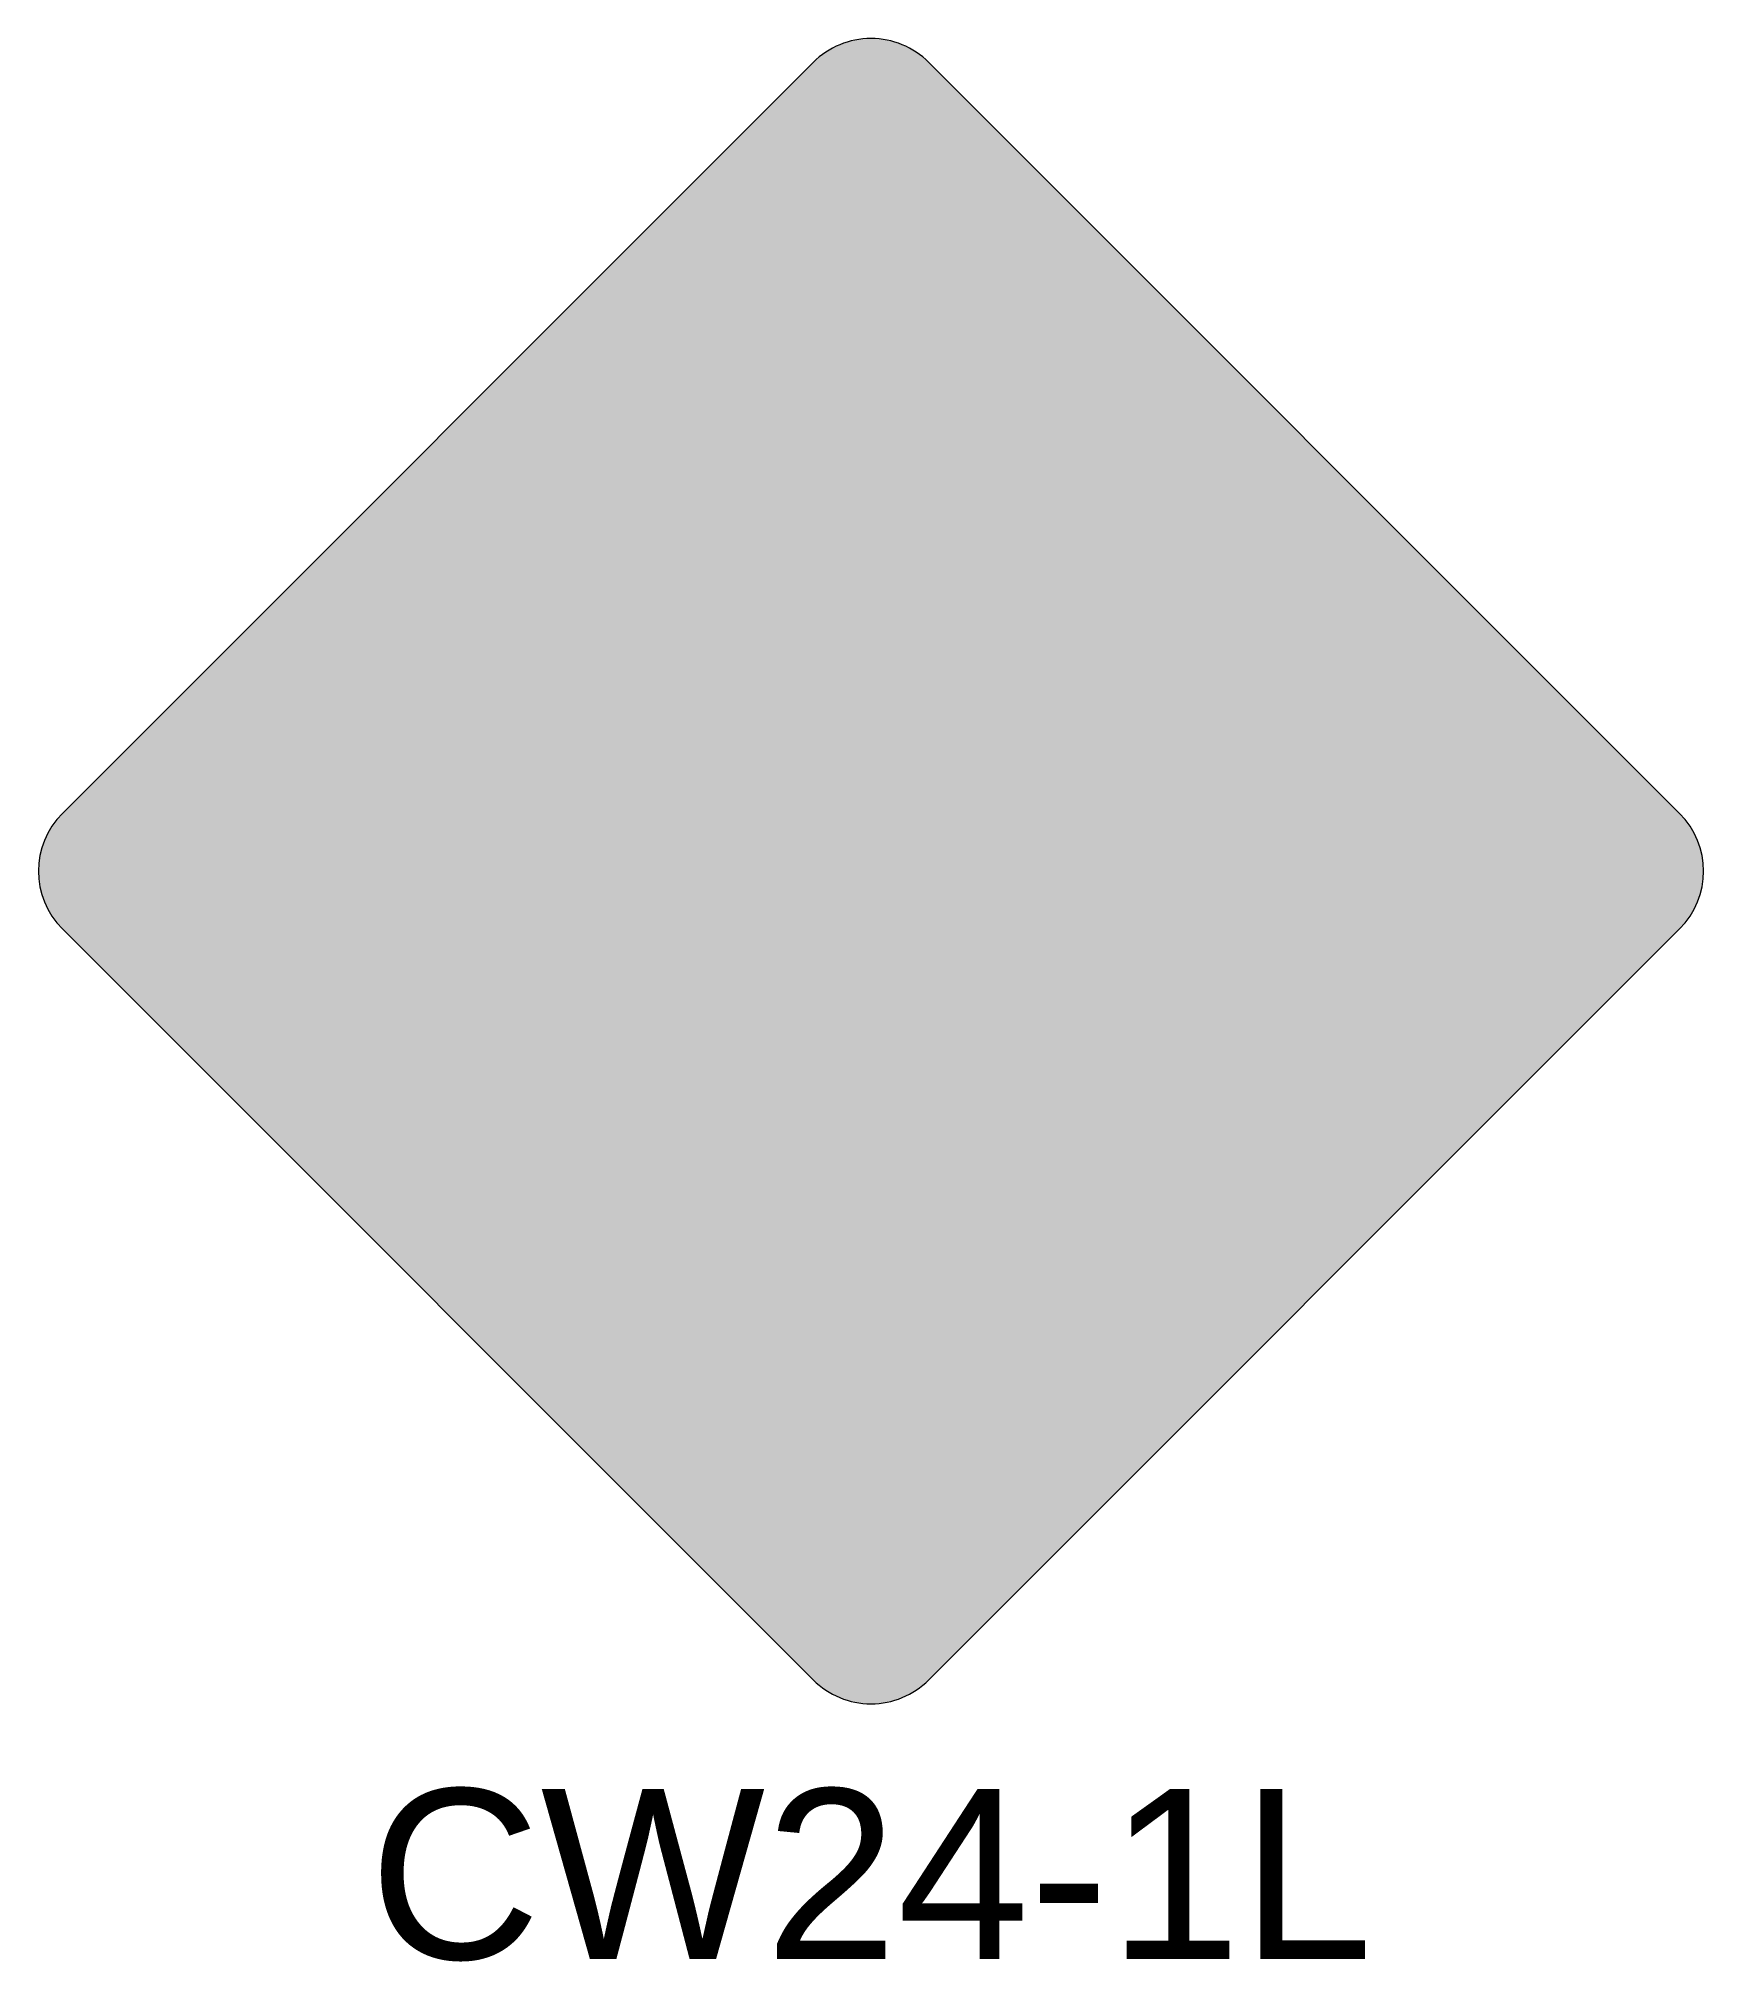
# Model space of a CAD drawing. Extents: x -0.49 to 0.49, y -0.64 to 0.49.
import ezdxf
from ezdxf.enums import TextEntityAlignment as Align

# ---------------------------------------------------------------- set-up
doc = ezdxf.new("R2010")
doc.units = 0
doc.header["$LTSCALE"] = 0.01
doc.header["$MEASUREMENT"] = 0
for name, color, linetype, lineweight in [('C-TRAF-CTRL-MTCD-IDEN', 7, 'Continuous', 20), ('C-TRAF-CTRL-MTCD-PATT-BLCK', 250, 'Continuous', 20), ('C-TRAF-CTRL-MTCD-PATT-ORNG', 30, 'Continuous', 20)]:
    doc.layers.add(name, color=color, linetype=linetype, lineweight=lineweight)
doc.styles.add('COA', font='arial.ttf')

msp = doc.modelspace()

# ---------------------------------------------------------------- hatches: boundary and pattern name
at = {"layer": 'C-TRAF-CTRL-MTCD-PATT-BLCK', "lineweight": 0}
h = msp.add_hatch(color=256, dxfattribs=at)
h.paths.add_polyline_path([(0.02545584408543659, -0.4666904755579622), (0.4666904755172318, -0.02545584410232507, 0.414213562373095), (0.4666904755410738, 0.02545584417648492), (0.02545584408543659, 0.4666904755844385, 0.414213562373095), (-0.0254558441456898, 0.4666904755844385), (-0.466690475601327, 0.0254558441288011, 0.414213562373095), (-0.466690475601327, -0.02545584410232507), (-0.0254558441456898, -0.4666904755579622, 0.414213562373095)])
h.paths.add_polyline_path([(0.0113137084656792, -0.4525483399382049), (0.4525483398974747, -0.01131370848256779, 0.414213562373095), (0.4525483399213164, 0.01131370855672763), (0.0113137084656792, 0.4525483399646808, 0.414213562373095), (-0.01131370852593241, 0.4525483399646808), (-0.4525483399815698, 0.01131370850904396, 0.414213562373095), (-0.4525483399815698, -0.01131370848256779), (-0.01131370852593241, -0.4525483399382049, 0.414213562373095)], flags=16)
h = msp.add_hatch(color=256, dxfattribs=at)
h.dxf.hatch_style = 1
edge = h.paths.add_edge_path()
edge.add_arc((0.1001817586576272, 0.2098637999635001), 0.0103715999940713, 253.6993009340464, 394.0279810995073)
edge.add_arc((0.1001810012590146, 0.2098641335157367), 0.01037204106763948, 34.02411273965843, 34.02632896205927)
edge.add_line((0.108777146856314, 0.2156680560495779), (0.03449495867122808, 0.325679999983403))
edge.add_line((0.03449495867122808, 0.3256799999834031), (-0.03978722932263212, 0.2156680563125045))
edge.add_arc((-0.0311918413120804, 0.209863799971707), 0.01037160000779168, 145.969800836057, 286.300699163615)
edge.add_line((-0.0282807569973769, 0.1999091189203467), (0.005684958659282712, 0.2098418391915004))
edge.add_line((0.005684958659282715, 0.2098418391915004), (0.00568495868318213, 0.1781414777829926))
edge.add_arc((-0.01064960420998788, 0.1777200011223139), 0.01633999961708762, -3.972972990595736e-06, 1.4780607740715936, ccw=False)
edge.add_line((0.005690395407099698, 0.1777199999892745), (0.005684958683182131, 0.1772985221955564))
edge.add_arc((-0.01064960457951412, 0.1777200000290291), 0.01634000001674219, 303.8322593423948, 358.52193514834744, ccw=False)
edge.add_line((-0.001552090647975694, 0.1641468338246169), (-0.1017676017725371, 0.09697658640560176))
edge.add_arc((-0.06058960458915066, 0.03554000001525433), 0.07395999999549491, 123.8320506959562, 180.0000000093958)
edge.add_line((-0.1345496045846456, 0.03554000000312579), (-0.1345044837798099, -0.09367759584421576))
edge.add_arc((-0.06111361218584842, -0.08452000002099506), 0.07395999996337756, 187.1125148217154, 240.4897930679292)
edge.add_line((-0.0975447255296611, -0.1488850182771339), (-0.001544665434307327, -0.2141118135475818))
edge.add_arc((-0.01064960459203083, -0.2276799999924336), 0.01634000001432393, 2.0046275347701226, 56.13639113760189, ccw=False)
edge.add_line((0.005680395425236419, -0.2271084233097759), (0.005690395454898531, -0.2276800000025083))
edge.add_arc((-0.01064960470273342, -0.2276799991024383), 0.01634000015763198, 357.99536920560115, 359.99999684392856, ccw=False)
edge.add_line((0.005680395425236419, -0.2282515767191432), (0.005680395425236419, -0.3016400000000001))
edge.add_line((0.005680395425236419, -0.3016400000000001), (0.06330039542522772, -0.3016400000000001))
edge.add_line((0.06330039542522772, -0.3016400000000001), (0.06330039542522772, -0.2288961824380082))
edge.add_line((0.06330039542522772, -0.2288961824380082), (0.06330039544912713, -0.2264638175670078))
edge.add_arc((-0.01064960457101947, -0.227680000024764), 0.07396000001859274, 0.9422020366555283, 56.1363948672767)
edge.add_line((0.03056222127727077, -0.1662661008406182), (-0.06959036305754807, -0.09818070278721433))
edge.add_arc((-0.06076071822728106, -0.08443177649915154), 0.01634000005823884, 188.3498379570771, 237.2911742712722, ccw=False)
edge.add_line((-0.07692751180865909, -0.08680462019403731), (-0.07692751176086025, 0.03527848819285205))
edge.add_arc((-0.06058960398022523, 0.03554000129808337), 0.01634000060442907, 180.0000045407344, 180.9170279311051, ccw=False)
edge.add_line((-0.07692960458465425, 0.03554000000312579), (-0.07692751176086027, 0.035801511765595))
edge.add_arc((-0.06058960456040673, 0.03553999997974647), 0.01634000000320591, 123.8322861701827, 179.082976662124, ccw=False)
edge.add_line((-0.0696871248398151, 0.04911316191315471), (0.03052864512399972, 0.1162835828398041))
edge.add_arc((-0.01064960459699703, 0.1777199999815721), 0.0739600000088027, 303.8322862060244, 359.3052770881249)
edge.add_line((0.06330495865927402, 0.1768232420006756), (0.06330495865927402, 0.1786167579778734))
edge.add_line((0.06330495865927402, 0.1786167579778734), (0.06330495865927402, 0.2098418391915004))
edge.add_line((0.06330495865927402, 0.2098418391915004), (0.09727067436374258, 0.1999091189203467))
at = {"layer": 'C-TRAF-CTRL-MTCD-PATT-ORNG', "lineweight": 0}
h = msp.add_hatch(color=256, dxfattribs=at)
h.dxf.hatch_style = 1
edge = h.paths.add_edge_path()
edge.add_line((-0.4751757568415279, 0.03394112538172969), (-0.03394112530378168, 0.4751757569433176))
edge.add_arc((1.844500044967389e-10, 0.4412346314563576), 0.04799999998676521, 44.99999999892668, 135.0000000010733, ccw=False)
edge.add_line((0.03394112567268192, 0.4751757569433177), (0.4751757570196932, 0.03394112559630647))
edge.add_arc((0.4412346315308258, 1.080748290860356e-10), 0.0479999999881139, -44.9999999994634, 44.999999999463284, ccw=False)
edge.add_line((0.4751757570196932, -0.03394112538015691), (0.033941125481947, -0.4751757569417449))
edge.add_arc((-6.284786024934874e-12, -0.4412346314535131), 0.04799999998766434, 225, 315, ccw=False)
edge.add_line((-0.03394112549451649, -0.4751757569417447), (-0.4751757568415279, -0.03394112559473345))
edge.add_arc((-0.4412346313526604, -1.065019006318835e-10), 0.04799999998811386, 135.0000000005366, 224.9999999994634, ccw=False)

# ---------------------------------------------------------------- linework, layer by layer
at = {"layer": 'C-TRAF-CTRL-MTCD-PATT-BLCK', "lineweight": 0, "flags": 128}
msp.add_lwpolyline([(0.03394112548113274, -0.4751757569420821), (0.4751757569129282, -0.03394112548644479, 0.414213562373095), (0.4751757569367699, 0.03394112553607392), (0.03394112548113274, 0.4751757569440274, 0.414213562373095), (-0.03394112549370231, 0.4751757569440274), (-0.4751757569493396, 0.03394112548839019, 0.414213562373095), (-0.4751757569493396, -0.03394112548644479), (-0.03394112549370231, -0.4751757569420821, 0.414213562373095)], format="xyb", close=True, dxfattribs=at)

# ---------------------------------------------------------------- texts
at = {"layer": 'C-TRAF-CTRL-MTCD-IDEN', "linetype": 'ByBlock', "lineweight": 0, "style": 'COA'}
msp.add_text('CW24-1L', height=0.09999999998574781, dxfattribs=at).set_placement((-6.284794842391825e-12, -0.5392346314411777), align=Align.TOP_CENTER)

doc.saveas('drawing.dxf')
